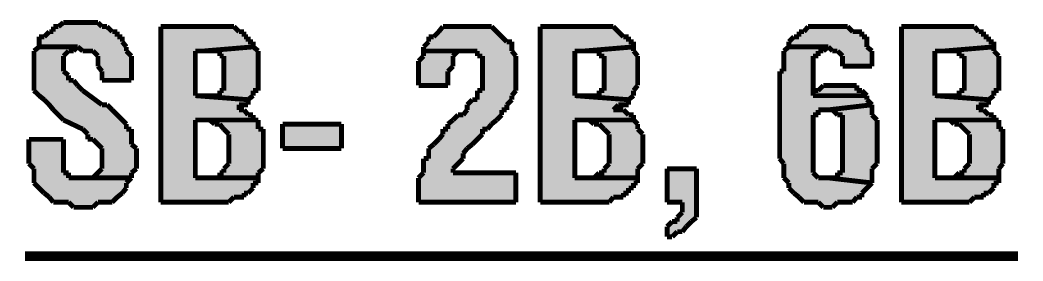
# Model space of a CAD drawing. Header units: millimetres. Extents: x 5 to 350, y 3 to 213.
# Drawn here: x 90.69 to 108.12, y 82.47 to 86.65 of the extents above; entities that cross this region are included whole.
import ezdxf

# ---------------------------------------------------------------- set-up
doc = ezdxf.new("R2010")
doc.units = ezdxf.units.MM
doc.layers.add('H', color=251, linetype='Continuous')
doc.layers.add('P', color=255, linetype='Continuous')

msp = doc.modelspace()

# ---------------------------------------------------------------- hatches: boundary and pattern name
at = {"layer": 'H', "linetype": 'Continuous'}
for points in [[(92.11, 85.602), (92.11, 85.76), (92.04, 85.848), (92.04, 86.025), (91.952, 86.113), (91.775, 86.113), (91.687, 86.184), (91.017, 86.184), (91.017, 86.36), (91.105, 86.36), (91.193, 86.448), (91.264, 86.448), (91.264, 86.536), (91.352, 86.536), (91.44, 86.607), (92.04, 86.607), (92.11, 86.536), (92.198, 86.536), (92.287, 86.448), (92.375, 86.448), (92.375, 86.36), (92.463, 86.36), (92.463, 86.272), (92.534, 86.184), (92.534, 86.113), (92.622, 86.025), (92.622, 85.602), (92.11, 85.602)], [(93.133, 83.485), (93.133, 86.536), (94.403, 86.536), (94.492, 86.448), (94.58, 86.448), (94.58, 86.36), (94.65, 86.36), (94.65, 86.272), (94.738, 86.272), (94.738, 86.184), (93.892, 86.113), (93.733, 86.113), (93.733, 85.337), (94.65, 85.266), (94.65, 85.178), (94.492, 85.178), (94.492, 85.09), (94.58, 85.09), (94.65, 85.002), (94.738, 85.002), (94.738, 84.914), (93.733, 84.914), (93.733, 83.908), (94.827, 83.908), (94.827, 83.82), (94.738, 83.82), (94.738, 83.732), (94.65, 83.644), (94.58, 83.644), (94.58, 83.573), (94.403, 83.573), (94.315, 83.485), (93.133, 83.485)], [(97.614, 83.485), (97.614, 83.908), (97.702, 83.996), (97.702, 84.243), (97.79, 84.243), (97.79, 84.42), (98.037, 84.667), (98.037, 84.755), (98.125, 84.755), (98.125, 84.843), (98.302, 85.002), (98.39, 85.002), (98.46, 85.09), (98.46, 85.178), (98.548, 85.266), (98.637, 85.266), (98.637, 85.425), (98.725, 85.425), (98.725, 86.025), (98.637, 86.025), (98.637, 86.113), (97.702, 86.113), (97.702, 86.184), (97.79, 86.272), (97.79, 86.36), (97.878, 86.36), (98.037, 86.536), (98.884, 86.536), (99.148, 86.272), (99.236, 86.272), (99.236, 86.113), (99.307, 86.025), (99.307, 85.425), (99.236, 85.337), (99.236, 85.266), (99.148, 85.178), (99.148, 85.09), (99.06, 85.09), (99.06, 85.002), (98.813, 84.755), (98.725, 84.755), (98.725, 84.667), (98.39, 84.332), (98.39, 84.243), (98.213, 84.067), (98.213, 83.996), (99.307, 83.996), (99.307, 83.485), (97.614, 83.485)], [(99.73, 83.485), (99.73, 86.536), (101, 86.536), (101.177, 86.36), (101.265, 86.36), (101.265, 86.272), (101.353, 86.272), (101.353, 86.184), (100.506, 86.113), (100.33, 86.113), (100.33, 85.337), (101.265, 85.266), (101.265, 85.178), (101.088, 85.178), (101, 85.09), (101.177, 85.09), (101.265, 85.002), (101.353, 85.002), (101.353, 84.914), (100.33, 84.914), (100.33, 83.908), (101.424, 83.908), (101.424, 83.82), (101.353, 83.82), (101.353, 83.732), (101.265, 83.732), (101.265, 83.644), (101.177, 83.644), (101.177, 83.573), (101, 83.573), (100.93, 83.485), (99.73, 83.485)], [(104.987, 85.848), (104.987, 86.025), (104.898, 86.113), (104.81, 86.113), (104.74, 86.184), (104.052, 86.184), (104.052, 86.272), (104.14, 86.36), (104.228, 86.36), (104.228, 86.448), (104.316, 86.448), (104.387, 86.536), (105.075, 86.536), (105.163, 86.448), (105.322, 86.448), (105.322, 86.36), (105.41, 86.36), (105.41, 86.184), (105.498, 86.113), (105.498, 85.848), (104.987, 85.848)], [(106.01, 83.485), (106.01, 86.536), (107.28, 86.536), (107.35, 86.448), (107.438, 86.448), (107.438, 86.36), (107.527, 86.36), (107.527, 86.272), (107.615, 86.272), (107.615, 86.184), (106.768, 86.113), (106.592, 86.113), (106.592, 85.337), (107.527, 85.266), (107.527, 85.178), (107.35, 85.178), (107.35, 85.09), (107.438, 85.09), (107.527, 85.002), (107.615, 85.002), (107.615, 84.914), (106.592, 84.914), (106.592, 83.908), (107.703, 83.908), (107.703, 83.82), (107.615, 83.82), (107.615, 83.732), (107.527, 83.644), (107.438, 83.644), (107.438, 83.573), (107.28, 83.573), (107.192, 83.485), (106.01, 83.485)], [(91.952, 83.908), (92.11, 84.067), (92.11, 84.42), (91.952, 84.578), (91.863, 84.578), (91.863, 84.667), (91.775, 84.755), (91.44, 84.914), (90.928, 85.425), (90.928, 86.113), (91.017, 86.184), (91.687, 86.184), (91.616, 86.113), (91.528, 86.113), (91.44, 86.025), (91.44, 85.76), (91.528, 85.69), (91.528, 85.602), (91.616, 85.602), (91.775, 85.425), (92.11, 85.178), (92.198, 85.178), (92.534, 84.843), (92.534, 84.755), (92.622, 84.755), (92.622, 84.49), (92.71, 84.42), (92.71, 84.067), (92.622, 83.996), (92.622, 83.908), (91.952, 83.908)], [(94.65, 85.266), (93.733, 85.337), (94.156, 85.337), (94.156, 85.425), (94.227, 85.425), (94.227, 86.025), (94.156, 86.025), (94.156, 86.113), (93.892, 86.113), (94.738, 86.184), (94.827, 86.113), (94.827, 85.425), (94.738, 85.425), (94.738, 85.337), (94.65, 85.266)], [(101.265, 85.266), (100.33, 85.337), (100.753, 85.337), (100.753, 85.425), (100.842, 85.425), (100.842, 86.025), (100.753, 86.025), (100.753, 86.113), (100.506, 86.113), (101.353, 86.184), (101.353, 86.113), (101.424, 86.025), (101.424, 85.513), (101.353, 85.425), (101.353, 85.337), (101.265, 85.266)], [(104.652, 83.397), (104.563, 83.485), (104.316, 83.485), (104.052, 83.732), (104.052, 83.82), (103.964, 83.908), (103.964, 84.155), (103.893, 84.243), (103.893, 85.76), (103.964, 85.76), (103.964, 86.113), (104.052, 86.184), (104.74, 86.184), (104.652, 86.113), (104.563, 86.113), (104.563, 86.025), (104.475, 86.025), (104.475, 85.337), (105.41, 85.337), (105.41, 85.266), (105.498, 85.178), (104.74, 85.09), (104.563, 85.09), (104.563, 85.002), (104.475, 85.002), (104.475, 83.996), (104.563, 83.908), (104.74, 83.908), (105.498, 83.82), (105.322, 83.644), (105.322, 83.573), (105.234, 83.573), (105.163, 83.485), (104.898, 83.485), (104.81, 83.397), (104.652, 83.397)], [(107.527, 85.266), (106.592, 85.337), (107.015, 85.337), (107.015, 85.425), (107.103, 85.425), (107.103, 86.025), (107.015, 86.025), (107.015, 86.113), (106.768, 86.113), (107.615, 86.184), (107.615, 86.113), (107.703, 86.025), (107.703, 85.425), (107.615, 85.425), (107.615, 85.337), (107.527, 85.266)], [(97.614, 85.513), (97.614, 85.937), (97.702, 86.025), (97.702, 86.113), (98.302, 86.113), (98.213, 86.025), (98.213, 85.848), (98.125, 85.76), (98.125, 85.513), (97.614, 85.513)], [(104.475, 85.337), (104.475, 85.425), (104.563, 85.425), (104.652, 85.513), (105.234, 85.513), (105.234, 85.425), (105.322, 85.425), (105.41, 85.337), (104.475, 85.337)], [(105.498, 83.82), (104.74, 83.908), (104.898, 83.908), (104.898, 83.996), (104.987, 83.996), (104.987, 85.002), (104.898, 85.002), (104.81, 85.09), (104.74, 85.09), (105.498, 85.178), (105.498, 85.002), (105.586, 84.914), (105.586, 84.155), (105.498, 84.067), (105.498, 83.82)], [(94.156, 83.908), (94.156, 83.996), (94.227, 83.996), (94.227, 84.067), (94.315, 84.155), (94.315, 84.667), (94.156, 84.843), (94.068, 84.843), (93.98, 84.914), (94.827, 84.914), (94.827, 84.755), (94.915, 84.755), (94.915, 84.067), (94.827, 83.996), (94.827, 83.908), (94.156, 83.908)], [(95.25, 84.42), (95.25, 84.843), (96.273, 84.843), (96.273, 84.42), (95.25, 84.42)], [(100.665, 83.908), (100.753, 83.996), (100.842, 83.996), (100.842, 84.067), (100.93, 84.155), (100.93, 84.667), (100.753, 84.843), (100.665, 84.843), (100.577, 84.914), (101.353, 84.914), (101.424, 84.843), (101.424, 84.755), (101.512, 84.667), (101.512, 84.155), (101.424, 84.067), (101.424, 83.908), (100.665, 83.908)], [(106.927, 83.908), (107.015, 83.996), (107.103, 83.996), (107.103, 84.067), (107.192, 84.155), (107.192, 84.667), (107.015, 84.843), (106.927, 84.843), (106.856, 84.914), (107.703, 84.914), (107.703, 84.755), (107.774, 84.755), (107.774, 84.155), (107.703, 84.067), (107.703, 83.908), (106.927, 83.908)], [(91.616, 83.397), (91.528, 83.485), (91.264, 83.485), (90.928, 83.82), (90.928, 84.067), (90.84, 84.155), (90.84, 84.578), (91.44, 84.578), (91.44, 83.996), (91.528, 83.996), (91.528, 83.908), (92.622, 83.908), (92.534, 83.82), (92.534, 83.732), (92.287, 83.485), (92.04, 83.485), (91.952, 83.397), (91.616, 83.397)], [(101.935, 82.885), (101.935, 83.062), (102.023, 83.15), (102.112, 83.15), (102.112, 83.22), (102.2, 83.308), (102.2, 83.485), (101.935, 83.485), (101.935, 84.067), (102.447, 84.067), (102.447, 83.22), (102.2, 82.973), (102.112, 82.973), (102.023, 82.885), (101.935, 82.885)]]:
    msp.add_hatch(color=256, dxfattribs=at).paths.add_polyline_path(points)

# ---------------------------------------------------------------- linework, layer by layer
at = {"layer": 'P'}
for points, const_width in [([(91.193, 86.448), (91.105, 86.36)], 0.085), ([(91.264, 86.448), (91.193, 86.448)], 0.085), ([(91.352, 86.536), (91.264, 86.536)], 0.085), ([(91.264, 86.536), (91.264, 86.448)], 0.085), ([(91.44, 86.607), (91.352, 86.536)], 0.085), ([(91.528, 86.607), (91.44, 86.607)], 0.085), ([(91.616, 86.607), (91.528, 86.607)], 0.085), ([(91.687, 86.607), (91.616, 86.607)], 0.085), ([(91.775, 86.607), (91.687, 86.607)], 0.085), ([(91.863, 86.607), (91.775, 86.607)], 0.085), ([(91.952, 86.607), (91.863, 86.607)], 0.085), ([(92.04, 86.607), (91.952, 86.607)], 0.085), ([(92.11, 86.536), (92.04, 86.607)], 0.085), ([(92.198, 86.536), (92.11, 86.536)], 0.085), ([(92.287, 86.448), (92.198, 86.536)], 0.085), ([(92.375, 86.448), (92.287, 86.448)], 0.085), ([(92.375, 86.36), (92.375, 86.448)], 0.085), ([(94.068, 86.536), (93.133, 86.536)], 0.085), ([(93.133, 86.536), (93.133, 83.485)], 0.085), ([(94.156, 86.536), (94.068, 86.536)], 0.085), ([(94.227, 86.536), (94.156, 86.536)], 0.085), ([(94.315, 86.536), (94.227, 86.536)], 0.085), ([(94.403, 86.536), (94.315, 86.536)], 0.085), ([(94.492, 86.448), (94.403, 86.536)], 0.085), ([(94.58, 86.448), (94.492, 86.448)], 0.085), ([(94.58, 86.36), (94.58, 86.448)], 0.085), ([(97.966, 86.448), (97.878, 86.36)], 0.085), ([(98.037, 86.536), (97.966, 86.448)], 0.085), ([(98.125, 86.536), (98.037, 86.536)], 0.085), ([(98.213, 86.536), (98.125, 86.536)], 0.085), ([(98.302, 86.536), (98.213, 86.536)], 0.085), ([(98.39, 86.536), (98.302, 86.536)], 0.085), ([(98.46, 86.536), (98.39, 86.536)], 0.085), ([(98.548, 86.536), (98.46, 86.536)], 0.085), ([(98.637, 86.536), (98.548, 86.536)], 0.085), ([(98.725, 86.536), (98.637, 86.536)], 0.085), ([(98.813, 86.536), (98.725, 86.536)], 0.085), ([(98.884, 86.536), (98.813, 86.536)], 0.085), ([(98.972, 86.448), (98.884, 86.536)], 0.085), ([(99.06, 86.36), (98.972, 86.448)], 0.085), ([(100.665, 86.536), (99.73, 86.536)], 0.085), ([(99.73, 86.536), (99.73, 83.485)], 0.085), ([(100.753, 86.536), (100.665, 86.536)], 0.085), ([(100.842, 86.536), (100.753, 86.536)], 0.085), ([(100.93, 86.536), (100.842, 86.536)], 0.085), ([(101, 86.536), (100.93, 86.536)], 0.085), ([(101.088, 86.448), (101, 86.536)], 0.085), ([(101.177, 86.36), (101.088, 86.448)], 0.085), ([(104.316, 86.448), (104.228, 86.448)], 0.085), ([(104.228, 86.448), (104.228, 86.36)], 0.085), ([(104.387, 86.536), (104.316, 86.448)], 0.085), ([(104.475, 86.536), (104.387, 86.536)], 0.085), ([(104.563, 86.536), (104.475, 86.536)], 0.085), ([(104.652, 86.536), (104.563, 86.536)], 0.085), ([(104.74, 86.536), (104.652, 86.536)], 0.085), ([(104.898, 86.536), (104.74, 86.536)], 0.085), ([(104.987, 86.536), (104.898, 86.536)], 0.085), ([(105.075, 86.536), (104.987, 86.536)], 0.085), ([(105.163, 86.448), (105.075, 86.536)], 0.085), ([(105.234, 86.448), (105.163, 86.448)], 0.085), ([(105.322, 86.448), (105.234, 86.448)], 0.085), ([(105.322, 86.36), (105.322, 86.448)], 0.085), ([(106.927, 86.536), (106.01, 86.536)], 0.085), ([(106.01, 86.536), (106.01, 83.485)], 0.085), ([(107.015, 86.536), (106.927, 86.536)], 0.085), ([(107.103, 86.536), (107.015, 86.536)], 0.085), ([(107.192, 86.536), (107.103, 86.536)], 0.085), ([(107.28, 86.536), (107.192, 86.536)], 0.085), ([(107.35, 86.448), (107.28, 86.536)], 0.085), ([(107.438, 86.448), (107.35, 86.448)], 0.085), ([(107.438, 86.36), (107.438, 86.448)], 0.085), ([(91.105, 86.36), (91.017, 86.36)], 0.085), ([(91.017, 86.36), (91.017, 86.272)], 0.085), ([(91.017, 86.272), (91.017, 86.184)], 0.085), ([(92.463, 86.36), (92.375, 86.36)], 0.085), ([(92.463, 86.272), (92.463, 86.36)], 0.085), ([(92.534, 86.184), (92.463, 86.272)], 0.085), ([(94.65, 86.36), (94.58, 86.36)], 0.085), ([(94.65, 86.272), (94.65, 86.36)], 0.085), ([(94.738, 86.272), (94.65, 86.272)], 0.085), ([(94.738, 86.184), (94.738, 86.272)], 0.085), ([(97.79, 86.272), (97.702, 86.184)], 0.085), ([(97.878, 86.36), (97.79, 86.36)], 0.085), ([(97.79, 86.36), (97.79, 86.272)], 0.085), ([(99.148, 86.272), (99.06, 86.36)], 0.085), ([(99.236, 86.272), (99.148, 86.272)], 0.085), ([(99.236, 86.184), (99.236, 86.272)], 0.085), ([(101.265, 86.36), (101.177, 86.36)], 0.085), ([(101.265, 86.272), (101.265, 86.36)], 0.085), ([(101.353, 86.272), (101.265, 86.272)], 0.085), ([(101.353, 86.184), (101.353, 86.272)], 0.085), ([(104.14, 86.36), (104.052, 86.272)], 0.085), ([(104.052, 86.272), (104.052, 86.184)], 0.085), ([(104.228, 86.36), (104.14, 86.36)], 0.085), ([(105.41, 86.36), (105.322, 86.36)], 0.085), ([(105.41, 86.272), (105.41, 86.36)], 0.085), ([(105.41, 86.184), (105.41, 86.272)], 0.085), ([(107.527, 86.36), (107.438, 86.36)], 0.085), ([(107.527, 86.272), (107.527, 86.36)], 0.085), ([(107.615, 86.272), (107.527, 86.272)], 0.085), ([(107.615, 86.184), (107.615, 86.272)], 0.085), ([(91.017, 86.184), (90.928, 86.113)], 0.085), ([(90.928, 86.113), (90.928, 86.025)], 0.085), ([(91.687, 86.184), (91.017, 86.184)], 0.085), ([(91.017, 86.184), (91.687, 86.184)], 0.085), ([(91.44, 86.025), (91.528, 86.113)], 0.085), ([(91.528, 86.113), (91.616, 86.113)], 0.085), ([(91.616, 86.113), (91.687, 86.184)], 0.085), ([(91.687, 86.184), (91.775, 86.113)], 0.085), ([(91.775, 86.113), (91.863, 86.113)], 0.085), ([(91.863, 86.113), (91.952, 86.113)], 0.085), ([(91.952, 86.113), (92.04, 86.025)], 0.085), ([(92.534, 86.113), (92.534, 86.184)], 0.085), ([(92.622, 86.025), (92.534, 86.113)], 0.085), ([(93.733, 85.337), (93.733, 86.113)], 0.085), ([(93.733, 86.113), (93.892, 86.113)], 0.085), ([(94.738, 86.184), (93.892, 86.113)], 0.085), ([(93.892, 86.113), (94.738, 86.184)], 0.085), ([(93.892, 86.113), (93.98, 86.113)], 0.085), ([(93.98, 86.113), (94.068, 86.113)], 0.085), ([(94.068, 86.113), (94.156, 86.113)], 0.085), ([(94.156, 86.113), (94.156, 86.025)], 0.085), ([(94.827, 86.113), (94.738, 86.184)], 0.085), ([(94.827, 86.025), (94.827, 86.113)], 0.085), ([(97.702, 86.184), (97.702, 86.113)], 0.085), ([(97.702, 86.113), (97.702, 86.025)], 0.085), ([(98.46, 86.113), (97.702, 86.113)], 0.085), ([(97.702, 86.113), (98.46, 86.113)], 0.085), ([(98.213, 86.025), (98.302, 86.113)], 0.085), ([(98.302, 86.113), (98.39, 86.113)], 0.085), ([(98.39, 86.113), (98.46, 86.113)], 0.085), ([(98.46, 86.113), (98.548, 86.113)], 0.085), ([(98.548, 86.113), (98.637, 86.113)], 0.085), ([(98.637, 86.113), (98.637, 86.025)], 0.085), ([(99.236, 86.113), (99.236, 86.184)], 0.085), ([(99.307, 86.025), (99.236, 86.113)], 0.085), ([(100.33, 85.337), (100.33, 86.113)], 0.085), ([(100.33, 86.113), (100.506, 86.113)], 0.085), ([(101.353, 86.184), (100.506, 86.113)], 0.085), ([(100.506, 86.113), (101.353, 86.184)], 0.085), ([(100.506, 86.113), (100.577, 86.113)], 0.085), ([(100.577, 86.113), (100.665, 86.113)], 0.085), ([(100.665, 86.113), (100.753, 86.113)], 0.085), ([(100.753, 86.113), (100.753, 86.025)], 0.085), ([(101.353, 86.113), (101.353, 86.184)], 0.085), ([(101.424, 86.025), (101.353, 86.113)], 0.085), ([(104.052, 86.184), (103.964, 86.113)], 0.085), ([(103.964, 86.113), (103.964, 86.025)], 0.085), ([(104.74, 86.184), (104.052, 86.184)], 0.085), ([(104.052, 86.184), (104.74, 86.184)], 0.085), ([(104.563, 86.025), (104.563, 86.113)], 0.085), ([(104.563, 86.113), (104.652, 86.113)], 0.085), ([(104.652, 86.113), (104.74, 86.184)], 0.085), ([(104.74, 86.184), (104.81, 86.113)], 0.085), ([(104.81, 86.113), (104.898, 86.113)], 0.085), ([(104.898, 86.113), (104.987, 86.025)], 0.085), ([(105.498, 86.113), (105.41, 86.184)], 0.085), ([(105.498, 86.025), (105.498, 86.113)], 0.085), ([(106.592, 85.337), (106.592, 86.113)], 0.085), ([(106.592, 86.113), (106.768, 86.113)], 0.085), ([(107.615, 86.184), (106.768, 86.113)], 0.085), ([(106.768, 86.113), (107.615, 86.184)], 0.085), ([(106.768, 86.113), (106.856, 86.113)], 0.085), ([(106.856, 86.113), (106.927, 86.113)], 0.085), ([(106.927, 86.113), (107.015, 86.113)], 0.085), ([(107.015, 86.113), (107.015, 86.025)], 0.085), ([(107.615, 86.113), (107.615, 86.184)], 0.085), ([(107.703, 86.025), (107.615, 86.113)], 0.085), ([(90.928, 86.025), (90.928, 85.937)], 0.085), ([(90.928, 85.937), (90.928, 85.848)], 0.085), ([(91.44, 85.937), (91.44, 86.025)], 0.085), ([(91.44, 85.848), (91.44, 85.937)], 0.085), ([(92.04, 86.025), (92.04, 85.937)], 0.085), ([(92.04, 85.937), (92.04, 85.848)], 0.085), ([(92.622, 85.937), (92.622, 86.025)], 0.085), ([(92.622, 85.848), (92.622, 85.937)], 0.085), ([(94.156, 86.025), (94.227, 86.025)], 0.085), ([(94.227, 86.025), (94.227, 85.937)], 0.085), ([(94.227, 85.937), (94.227, 85.848)], 0.085), ([(94.827, 85.937), (94.827, 86.025)], 0.085), ([(94.827, 85.848), (94.827, 85.937)], 0.085), ([(97.702, 86.025), (97.614, 85.937)], 0.085), ([(97.614, 85.937), (97.614, 85.848)], 0.085), ([(98.213, 85.937), (98.213, 86.025)], 0.085), ([(98.213, 85.848), (98.213, 85.937)], 0.085), ([(98.637, 86.025), (98.725, 86.025)], 0.085), ([(98.725, 86.025), (98.725, 85.937)], 0.085), ([(98.725, 85.937), (98.725, 85.848)], 0.085), ([(99.307, 85.937), (99.307, 86.025)], 0.085), ([(99.307, 85.848), (99.307, 85.937)], 0.085), ([(100.753, 86.025), (100.842, 86.025)], 0.085), ([(100.842, 86.025), (100.842, 85.937)], 0.085), ([(100.842, 85.937), (100.842, 85.848)], 0.085), ([(101.424, 85.937), (101.424, 86.025)], 0.085), ([(101.424, 85.848), (101.424, 85.937)], 0.085), ([(103.964, 86.025), (103.964, 85.937)], 0.085), ([(103.964, 85.937), (103.964, 85.848)], 0.085), ([(104.475, 85.937), (104.475, 86.025)], 0.085), ([(104.475, 86.025), (104.563, 86.025)], 0.085), ([(104.475, 85.848), (104.475, 85.937)], 0.085), ([(104.987, 86.025), (104.987, 85.937)], 0.085), ([(104.987, 85.937), (104.987, 85.848)], 0.085), ([(105.498, 85.937), (105.498, 86.025)], 0.085), ([(105.498, 85.848), (105.498, 85.937)], 0.085), ([(107.015, 86.025), (107.103, 86.025)], 0.085), ([(107.103, 86.025), (107.103, 85.937)], 0.085), ([(107.103, 85.937), (107.103, 85.848)], 0.085), ([(107.703, 85.937), (107.703, 86.025)], 0.085), ([(107.703, 85.848), (107.703, 85.937)], 0.085), ([(90.928, 85.848), (90.928, 85.76)], 0.085), ([(90.928, 85.76), (90.928, 85.69)], 0.085), ([(91.44, 85.76), (91.44, 85.848)], 0.085), ([(91.528, 85.69), (91.44, 85.76)], 0.085), ([(92.04, 85.848), (92.11, 85.76)], 0.085), ([(92.11, 85.76), (92.11, 85.69)], 0.085), ([(92.622, 85.76), (92.622, 85.848)], 0.085), ([(92.622, 85.69), (92.622, 85.76)], 0.085), ([(94.227, 85.848), (94.227, 85.76)], 0.085), ([(94.227, 85.76), (94.227, 85.69)], 0.085), ([(94.827, 85.76), (94.827, 85.848)], 0.085), ([(94.827, 85.69), (94.827, 85.76)], 0.085), ([(97.614, 85.848), (97.614, 85.76)], 0.085), ([(97.614, 85.76), (97.614, 85.602)], 0.085), ([(98.125, 85.76), (98.213, 85.848)], 0.085), ([(98.125, 85.69), (98.125, 85.76)], 0.085), ([(98.725, 85.848), (98.725, 85.76)], 0.085), ([(98.725, 85.76), (98.725, 85.69)], 0.085), ([(99.307, 85.76), (99.307, 85.848)], 0.085), ([(99.307, 85.69), (99.307, 85.76)], 0.085), ([(100.842, 85.848), (100.842, 85.76)], 0.085), ([(100.842, 85.76), (100.842, 85.69)], 0.085), ([(101.424, 85.76), (101.424, 85.848)], 0.085), ([(101.424, 85.69), (101.424, 85.76)], 0.085), ([(103.964, 85.76), (103.893, 85.76)], 0.085), ([(103.893, 85.76), (103.893, 85.69)], 0.085), ([(103.964, 85.848), (103.964, 85.76)], 0.085), ([(104.475, 85.76), (104.475, 85.848)], 0.085), ([(104.475, 85.69), (104.475, 85.76)], 0.085), ([(104.987, 85.848), (105.498, 85.848)], 0.085), ([(107.103, 85.848), (107.103, 85.76)], 0.085), ([(107.103, 85.76), (107.103, 85.69)], 0.085), ([(107.703, 85.76), (107.703, 85.848)], 0.085), ([(107.703, 85.69), (107.703, 85.76)], 0.085), ([(90.928, 85.69), (90.928, 85.602)], 0.085), ([(90.928, 85.602), (90.928, 85.513)], 0.085), ([(91.528, 85.602), (91.528, 85.69)], 0.085), ([(91.616, 85.602), (91.528, 85.602)], 0.085), ([(91.687, 85.513), (91.616, 85.602)], 0.085), ([(92.11, 85.69), (92.11, 85.602)], 0.085), ([(92.11, 85.602), (92.622, 85.602)], 0.085), ([(92.622, 85.602), (92.622, 85.69)], 0.085), ([(94.227, 85.69), (94.227, 85.602)], 0.085), ([(94.227, 85.602), (94.227, 85.513)], 0.085), ([(94.827, 85.602), (94.827, 85.69)], 0.085), ([(94.827, 85.513), (94.827, 85.602)], 0.085), ([(97.614, 85.602), (97.614, 85.513)], 0.085), ([(98.125, 85.602), (98.125, 85.69)], 0.085), ([(98.125, 85.513), (98.125, 85.602)], 0.085), ([(98.725, 85.69), (98.725, 85.602)], 0.085), ([(98.725, 85.602), (98.725, 85.513)], 0.085), ([(99.307, 85.602), (99.307, 85.69)], 0.085), ([(99.307, 85.513), (99.307, 85.602)], 0.085), ([(100.842, 85.69), (100.842, 85.602)], 0.085), ([(100.842, 85.602), (100.842, 85.513)], 0.085), ([(101.424, 85.602), (101.424, 85.69)], 0.085), ([(101.424, 85.513), (101.424, 85.602)], 0.085), ([(103.893, 85.69), (103.893, 85.602)], 0.085), ([(103.893, 85.602), (103.893, 85.513)], 0.085), ([(104.475, 85.513), (104.475, 85.69)], 0.085), ([(107.103, 85.69), (107.103, 85.602)], 0.085), ([(107.103, 85.602), (107.103, 85.513)], 0.085), ([(107.703, 85.602), (107.703, 85.69)], 0.085), ([(107.703, 85.513), (107.703, 85.602)], 0.085), ([(90.928, 85.513), (90.928, 85.425)], 0.085), ([(90.928, 85.425), (91.017, 85.337)], 0.085), ([(91.775, 85.425), (91.687, 85.513)], 0.085), ([(92.11, 85.178), (91.775, 85.425)], 0.085), ([(94.227, 85.425), (94.156, 85.425)], 0.085), ([(94.156, 85.425), (94.156, 85.337)], 0.085), ([(94.227, 85.513), (94.227, 85.425)], 0.085), ([(94.738, 85.337), (94.738, 85.425)], 0.085), ([(94.738, 85.425), (94.827, 85.425)], 0.085), ([(94.827, 85.425), (94.827, 85.513)], 0.085), ([(97.614, 85.513), (98.125, 85.513)], 0.085), ([(98.725, 85.425), (98.637, 85.425)], 0.085), ([(98.637, 85.425), (98.637, 85.337)], 0.085), ([(98.725, 85.513), (98.725, 85.425)], 0.085), ([(99.236, 85.337), (99.307, 85.425)], 0.085), ([(99.307, 85.425), (99.307, 85.513)], 0.085), ([(100.842, 85.425), (100.753, 85.425)], 0.085), ([(100.753, 85.425), (100.753, 85.337)], 0.085), ([(100.842, 85.513), (100.842, 85.425)], 0.085), ([(101.353, 85.425), (101.424, 85.513)], 0.085), ([(101.353, 85.337), (101.353, 85.425)], 0.085), ([(103.893, 85.513), (103.893, 85.425)], 0.085), ([(103.893, 85.425), (103.893, 85.337)], 0.085), ([(104.475, 85.425), (104.475, 85.513)], 0.085), ([(104.563, 85.425), (104.475, 85.425)], 0.085), ([(104.475, 85.425), (104.475, 85.337)], 0.085), ([(104.475, 85.337), (104.475, 85.425)], 0.085), ([(104.652, 85.513), (104.563, 85.425)], 0.085), ([(104.74, 85.513), (104.652, 85.513)], 0.085), ([(104.81, 85.513), (104.74, 85.513)], 0.085), ([(104.898, 85.513), (104.81, 85.513)], 0.085), ([(104.987, 85.513), (104.898, 85.513)], 0.085), ([(105.075, 85.513), (104.987, 85.513)], 0.085), ([(105.163, 85.513), (105.075, 85.513)], 0.085), ([(105.234, 85.513), (105.163, 85.513)], 0.085), ([(105.234, 85.425), (105.234, 85.513)], 0.085), ([(105.322, 85.425), (105.234, 85.425)], 0.085), ([(105.41, 85.337), (105.322, 85.425)], 0.085), ([(107.103, 85.425), (107.015, 85.425)], 0.085), ([(107.015, 85.425), (107.015, 85.337)], 0.085), ([(107.103, 85.513), (107.103, 85.425)], 0.085), ([(107.615, 85.337), (107.615, 85.425)], 0.085), ([(107.615, 85.425), (107.703, 85.425)], 0.085), ([(107.703, 85.425), (107.703, 85.513)], 0.085), ([(91.017, 85.337), (91.105, 85.266)], 0.085), ([(91.105, 85.266), (91.193, 85.178)], 0.085), ([(93.892, 85.337), (93.733, 85.337)], 0.085), ([(93.733, 85.337), (94.65, 85.266)], 0.085), ([(94.65, 85.266), (93.733, 85.337)], 0.085), ([(93.98, 85.337), (93.892, 85.337)], 0.085), ([(94.068, 85.337), (93.98, 85.337)], 0.085), ([(94.156, 85.337), (94.068, 85.337)], 0.085), ([(94.65, 85.266), (94.738, 85.337)], 0.085), ([(94.65, 85.178), (94.65, 85.266)], 0.085), ([(98.548, 85.266), (98.46, 85.178)], 0.085), ([(98.637, 85.266), (98.548, 85.266)], 0.085), ([(98.637, 85.337), (98.637, 85.266)], 0.085), ([(99.148, 85.178), (99.236, 85.266)], 0.085), ([(99.236, 85.266), (99.236, 85.337)], 0.085), ([(100.506, 85.337), (100.33, 85.337)], 0.085), ([(100.33, 85.337), (101.265, 85.266)], 0.085), ([(101.265, 85.266), (100.33, 85.337)], 0.085), ([(100.577, 85.337), (100.506, 85.337)], 0.085), ([(100.665, 85.337), (100.577, 85.337)], 0.085), ([(100.753, 85.337), (100.665, 85.337)], 0.085), ([(101.265, 85.266), (101.353, 85.337)], 0.085), ([(101.265, 85.178), (101.265, 85.266)], 0.085), ([(103.893, 85.337), (103.893, 85.266)], 0.085), ([(103.893, 85.266), (103.893, 85.178)], 0.085), ([(104.475, 85.337), (105.41, 85.337)], 0.085), ([(105.41, 85.337), (104.475, 85.337)], 0.085), ([(105.41, 85.266), (105.41, 85.337)], 0.085), ([(105.498, 85.178), (105.41, 85.266)], 0.085), ([(106.768, 85.337), (106.592, 85.337)], 0.085), ([(106.592, 85.337), (107.527, 85.266)], 0.085), ([(107.527, 85.266), (106.592, 85.337)], 0.085), ([(106.856, 85.337), (106.768, 85.337)], 0.085), ([(106.927, 85.337), (106.856, 85.337)], 0.085), ([(107.015, 85.337), (106.927, 85.337)], 0.085), ([(107.527, 85.266), (107.615, 85.337)], 0.085), ([(107.527, 85.178), (107.527, 85.266)], 0.085), ([(91.193, 85.178), (91.264, 85.09)], 0.085), ([(91.264, 85.09), (91.352, 85.002)], 0.085), ([(92.198, 85.178), (92.11, 85.178)], 0.085), ([(92.287, 85.09), (92.198, 85.178)], 0.085), ([(92.375, 85.002), (92.287, 85.09)], 0.085), ([(94.492, 85.09), (94.492, 85.178)], 0.085), ([(94.492, 85.178), (94.58, 85.178)], 0.085), ([(94.58, 85.09), (94.492, 85.09)], 0.085), ([(94.58, 85.178), (94.65, 85.178)], 0.085), ([(94.65, 85.002), (94.58, 85.09)], 0.085), ([(98.46, 85.09), (98.39, 85.002)], 0.085), ([(98.46, 85.178), (98.46, 85.09)], 0.085), ([(99.06, 85.002), (99.06, 85.09)], 0.085), ([(99.06, 85.09), (99.148, 85.09)], 0.085), ([(99.148, 85.09), (99.148, 85.178)], 0.085), ([(101, 85.09), (101.088, 85.178)], 0.085), ([(101.088, 85.09), (101, 85.09)], 0.085), ([(101.088, 85.178), (101.177, 85.178)], 0.085), ([(101.177, 85.09), (101.088, 85.09)], 0.085), ([(101.177, 85.178), (101.265, 85.178)], 0.085), ([(101.265, 85.002), (101.177, 85.09)], 0.085), ([(103.893, 85.178), (103.893, 85.09)], 0.085), ([(103.893, 85.09), (103.893, 85.002)], 0.085), ([(104.563, 85.002), (104.563, 85.09)], 0.085), ([(104.563, 85.09), (104.652, 85.09)], 0.085), ([(104.652, 85.09), (104.74, 85.09)], 0.085), ([(105.498, 85.178), (104.74, 85.09)], 0.085), ([(104.74, 85.09), (105.498, 85.178)], 0.085), ([(104.74, 85.09), (104.81, 85.09)], 0.085), ([(104.81, 85.09), (104.898, 85.002)], 0.085), ([(105.498, 85.09), (105.498, 85.178)], 0.085), ([(105.498, 85.002), (105.498, 85.09)], 0.085), ([(107.35, 85.09), (107.35, 85.178)], 0.085), ([(107.35, 85.178), (107.438, 85.178)], 0.085), ([(107.438, 85.09), (107.35, 85.09)], 0.085), ([(107.438, 85.178), (107.527, 85.178)], 0.085), ([(107.527, 85.002), (107.438, 85.09)], 0.085), ([(91.352, 85.002), (91.44, 84.914)], 0.085), ([(91.44, 84.914), (91.775, 84.755)], 0.085), ([(92.463, 84.914), (92.375, 85.002)], 0.085), ([(92.534, 84.843), (92.463, 84.914)], 0.085), ([(93.733, 83.908), (93.733, 84.914)], 0.085), ([(93.733, 84.914), (93.892, 84.914)], 0.085), ([(94.827, 84.914), (93.892, 84.914)], 0.085), ([(93.892, 84.914), (93.98, 84.914)], 0.085), ([(93.892, 84.914), (94.827, 84.914)], 0.085), ([(93.98, 84.914), (94.068, 84.843)], 0.085), ([(94.738, 85.002), (94.65, 85.002)], 0.085), ([(94.738, 84.914), (94.738, 85.002)], 0.085), ([(94.827, 84.914), (94.738, 84.914)], 0.085), ([(94.827, 84.843), (94.827, 84.914)], 0.085), ([(98.213, 84.914), (98.125, 84.843)], 0.085), ([(98.302, 85.002), (98.213, 84.914)], 0.085), ([(98.39, 85.002), (98.302, 85.002)], 0.085), ([(98.884, 84.843), (98.972, 84.914)], 0.085), ([(98.972, 84.914), (99.06, 85.002)], 0.085), ([(100.33, 83.908), (100.33, 84.914)], 0.085), ([(100.33, 84.914), (100.506, 84.914)], 0.085), ([(101.353, 84.914), (100.506, 84.914)], 0.085), ([(100.506, 84.914), (100.577, 84.914)], 0.085), ([(100.506, 84.914), (101.353, 84.914)], 0.085), ([(100.577, 84.914), (100.665, 84.843)], 0.085), ([(101.353, 85.002), (101.265, 85.002)], 0.085), ([(101.353, 84.914), (101.353, 85.002)], 0.085), ([(101.424, 84.843), (101.353, 84.914)], 0.085), ([(103.893, 85.002), (103.893, 84.914)], 0.085), ([(103.893, 84.914), (103.893, 84.755)], 0.085), ([(104.475, 84.914), (104.475, 85.002)], 0.085), ([(104.475, 85.002), (104.563, 85.002)], 0.085), ([(104.475, 84.843), (104.475, 84.914)], 0.085), ([(104.898, 85.002), (104.987, 85.002)], 0.085), ([(104.987, 85.002), (104.987, 84.914)], 0.085), ([(104.987, 84.914), (104.987, 84.843)], 0.085), ([(105.586, 84.914), (105.498, 85.002)], 0.085), ([(105.586, 84.843), (105.586, 84.914)], 0.085), ([(106.592, 83.908), (106.592, 84.914)], 0.085), ([(106.592, 84.914), (106.768, 84.914)], 0.085), ([(107.703, 84.914), (106.768, 84.914)], 0.085), ([(106.768, 84.914), (106.856, 84.914)], 0.085), ([(106.768, 84.914), (107.703, 84.914)], 0.085), ([(106.856, 84.914), (106.927, 84.843)], 0.085), ([(107.615, 85.002), (107.527, 85.002)], 0.085), ([(107.615, 84.914), (107.615, 85.002)], 0.085), ([(107.703, 84.914), (107.615, 84.914)], 0.085), ([(107.703, 84.843), (107.703, 84.914)], 0.085), ([(91.775, 84.755), (91.863, 84.667)], 0.085), ([(92.534, 84.755), (92.534, 84.843)], 0.085), ([(92.622, 84.755), (92.534, 84.755)], 0.085), ([(92.622, 84.667), (92.622, 84.755)], 0.085), ([(94.068, 84.843), (94.156, 84.843)], 0.085), ([(94.156, 84.843), (94.227, 84.755)], 0.085), ([(94.227, 84.755), (94.315, 84.667)], 0.085), ([(94.827, 84.755), (94.827, 84.843)], 0.085), ([(94.915, 84.755), (94.827, 84.755)], 0.085), ([(94.915, 84.667), (94.915, 84.755)], 0.085), ([(95.25, 84.42), (95.25, 84.843)], 0.085), ([(95.25, 84.843), (96.273, 84.843)], 0.085), ([(96.273, 84.843), (96.273, 84.42)], 0.085), ([(98.125, 84.755), (98.037, 84.755)], 0.085), ([(98.037, 84.755), (98.037, 84.667)], 0.085), ([(98.125, 84.843), (98.125, 84.755)], 0.085), ([(98.725, 84.667), (98.725, 84.755)], 0.085), ([(98.725, 84.755), (98.813, 84.755)], 0.085), ([(98.813, 84.755), (98.884, 84.843)], 0.085), ([(100.665, 84.843), (100.753, 84.843)], 0.085), ([(100.753, 84.843), (100.842, 84.755)], 0.085), ([(100.842, 84.755), (100.93, 84.667)], 0.085), ([(101.424, 84.755), (101.424, 84.843)], 0.085), ([(101.512, 84.667), (101.424, 84.755)], 0.085), ([(103.893, 84.755), (103.893, 84.667)], 0.085), ([(104.475, 84.755), (104.475, 84.843)], 0.085), ([(104.475, 84.667), (104.475, 84.755)], 0.085), ([(104.987, 84.843), (104.987, 84.755)], 0.085), ([(104.987, 84.755), (104.987, 84.667)], 0.085), ([(105.586, 84.755), (105.586, 84.843)], 0.085), ([(105.586, 84.667), (105.586, 84.755)], 0.085), ([(106.927, 84.843), (107.015, 84.843)], 0.085), ([(107.015, 84.843), (107.103, 84.755)], 0.085), ([(107.103, 84.755), (107.192, 84.667)], 0.085), ([(107.703, 84.755), (107.703, 84.843)], 0.085), ([(107.774, 84.755), (107.703, 84.755)], 0.085), ([(107.774, 84.667), (107.774, 84.755)], 0.085), ([(91.44, 84.578), (90.84, 84.578)], 0.085), ([(90.84, 84.578), (90.84, 84.49)], 0.085), ([(91.44, 84.332), (91.44, 84.578)], 0.085), ([(91.863, 84.667), (91.863, 84.578)], 0.085), ([(91.863, 84.578), (91.952, 84.578)], 0.085), ([(91.952, 84.578), (92.04, 84.49)], 0.085), ([(92.622, 84.578), (92.622, 84.667)], 0.085), ([(92.622, 84.49), (92.622, 84.578)], 0.085), ([(94.315, 84.667), (94.315, 84.578)], 0.085), ([(94.315, 84.578), (94.315, 84.49)], 0.085), ([(94.915, 84.578), (94.915, 84.667)], 0.085), ([(94.915, 84.49), (94.915, 84.578)], 0.085), ([(97.966, 84.578), (97.878, 84.49)], 0.085), ([(98.037, 84.667), (97.966, 84.578)], 0.085), ([(98.548, 84.49), (98.637, 84.578)], 0.085), ([(98.637, 84.578), (98.725, 84.667)], 0.085), ([(100.93, 84.667), (100.93, 84.578)], 0.085), ([(100.93, 84.578), (100.93, 84.49)], 0.085), ([(101.512, 84.578), (101.512, 84.667)], 0.085), ([(101.512, 84.49), (101.512, 84.578)], 0.085), ([(103.893, 84.667), (103.893, 84.578)], 0.085), ([(103.893, 84.578), (103.893, 84.49)], 0.085), ([(104.475, 84.578), (104.475, 84.667)], 0.085), ([(104.475, 84.49), (104.475, 84.578)], 0.085), ([(104.987, 84.667), (104.987, 84.578)], 0.085), ([(104.987, 84.578), (104.987, 84.49)], 0.085), ([(105.586, 84.578), (105.586, 84.667)], 0.085), ([(105.586, 84.49), (105.586, 84.578)], 0.085), ([(107.192, 84.667), (107.192, 84.578)], 0.085), ([(107.192, 84.578), (107.192, 84.49)], 0.085), ([(107.774, 84.578), (107.774, 84.667)], 0.085), ([(107.774, 84.49), (107.774, 84.578)], 0.085), ([(90.84, 84.49), (90.84, 84.42)], 0.085), ([(90.84, 84.42), (90.84, 84.332)], 0.085), ([(92.04, 84.49), (92.11, 84.42)], 0.085), ([(92.11, 84.42), (92.11, 84.332)], 0.085), ([(92.71, 84.42), (92.622, 84.49)], 0.085), ([(92.71, 84.332), (92.71, 84.42)], 0.085), ([(94.315, 84.49), (94.315, 84.42)], 0.085), ([(94.315, 84.42), (94.315, 84.332)], 0.085), ([(94.915, 84.42), (94.915, 84.49)], 0.085), ([(94.915, 84.332), (94.915, 84.42)], 0.085), ([(96.273, 84.42), (95.25, 84.42)], 0.085), ([(95.25, 84.42), (95.25, 84.42)], 0.085), ([(97.878, 84.49), (97.79, 84.42)], 0.085), ([(97.79, 84.42), (97.79, 84.332)], 0.085), ([(98.39, 84.332), (98.46, 84.42)], 0.085), ([(98.46, 84.42), (98.548, 84.49)], 0.085), ([(100.93, 84.49), (100.93, 84.42)], 0.085), ([(100.93, 84.42), (100.93, 84.332)], 0.085), ([(101.512, 84.42), (101.512, 84.49)], 0.085), ([(101.512, 84.332), (101.512, 84.42)], 0.085), ([(103.893, 84.49), (103.893, 84.42)], 0.085), ([(103.893, 84.42), (103.893, 84.332)], 0.085), ([(104.475, 84.42), (104.475, 84.49)], 0.085), ([(104.475, 84.243), (104.475, 84.42)], 0.085), ([(104.987, 84.49), (104.987, 84.42)], 0.085), ([(104.987, 84.42), (104.987, 84.332)], 0.085), ([(105.586, 84.42), (105.586, 84.49)], 0.085), ([(105.586, 84.243), (105.586, 84.42)], 0.085), ([(107.192, 84.49), (107.192, 84.42)], 0.085), ([(107.192, 84.42), (107.192, 84.332)], 0.085), ([(107.774, 84.42), (107.774, 84.49)], 0.085), ([(107.774, 84.332), (107.774, 84.42)], 0.085), ([(90.84, 84.332), (90.84, 84.243)], 0.085), ([(90.84, 84.243), (90.84, 84.155)], 0.085), ([(91.44, 84.243), (91.44, 84.332)], 0.085), ([(91.44, 84.155), (91.44, 84.243)], 0.085), ([(92.11, 84.332), (92.11, 84.243)], 0.085), ([(92.11, 84.243), (92.11, 84.155)], 0.085), ([(92.71, 84.243), (92.71, 84.332)], 0.085), ([(92.71, 84.155), (92.71, 84.243)], 0.085), ([(94.315, 84.332), (94.315, 84.243)], 0.085), ([(94.315, 84.243), (94.315, 84.155)], 0.085), ([(94.915, 84.243), (94.915, 84.332)], 0.085), ([(94.915, 84.155), (94.915, 84.243)], 0.085), ([(97.79, 84.243), (97.702, 84.243)], 0.085), ([(97.702, 84.243), (97.702, 84.155)], 0.085), ([(97.79, 84.332), (97.79, 84.243)], 0.085), ([(98.302, 84.155), (98.39, 84.243)], 0.085), ([(98.39, 84.243), (98.39, 84.332)], 0.085), ([(100.93, 84.332), (100.93, 84.243)], 0.085), ([(100.93, 84.243), (100.93, 84.155)], 0.085), ([(101.512, 84.243), (101.512, 84.332)], 0.085), ([(101.512, 84.155), (101.512, 84.243)], 0.085), ([(103.893, 84.332), (103.893, 84.243)], 0.085), ([(103.893, 84.243), (103.964, 84.155)], 0.085), ([(104.475, 84.155), (104.475, 84.243)], 0.085), ([(104.987, 84.332), (104.987, 84.243)], 0.085), ([(104.987, 84.243), (104.987, 84.155)], 0.085), ([(105.586, 84.155), (105.586, 84.243)], 0.085), ([(107.192, 84.332), (107.192, 84.243)], 0.085), ([(107.192, 84.243), (107.192, 84.155)], 0.085), ([(107.774, 84.243), (107.774, 84.332)], 0.085), ([(107.774, 84.155), (107.774, 84.243)], 0.085), ([(90.84, 84.155), (90.928, 84.067)], 0.085), ([(90.928, 84.067), (90.928, 83.996)], 0.085), ([(91.44, 84.067), (91.44, 84.155)], 0.085), ([(91.44, 83.996), (91.44, 84.067)], 0.085), ([(92.11, 84.067), (92.04, 83.996)], 0.085), ([(92.11, 84.155), (92.11, 84.067)], 0.085), ([(92.622, 83.996), (92.71, 84.067)], 0.085), ([(92.71, 84.067), (92.71, 84.155)], 0.085), ([(94.315, 84.155), (94.227, 84.067)], 0.085), ([(94.227, 84.067), (94.227, 83.996)], 0.085), ([(94.827, 83.996), (94.915, 84.067)], 0.085), ([(94.915, 84.067), (94.915, 84.155)], 0.085), ([(97.702, 84.155), (97.702, 84.067)], 0.085), ([(97.702, 84.067), (97.702, 83.996)], 0.085), ([(98.213, 84.067), (98.302, 84.155)], 0.085), ([(98.213, 83.996), (98.213, 84.067)], 0.085), ([(100.93, 84.155), (100.842, 84.067)], 0.085), ([(100.842, 84.067), (100.842, 83.996)], 0.085), ([(101.424, 84.067), (101.512, 84.155)], 0.085), ([(101.424, 83.996), (101.424, 84.067)], 0.085), ([(102.447, 84.067), (101.935, 84.067)], 0.085), ([(101.935, 84.067), (101.935, 83.485)], 0.085), ([(102.447, 83.485), (102.447, 84.067)], 0.085), ([(103.964, 84.155), (103.964, 84.067)], 0.085), ([(103.964, 84.067), (103.964, 83.996)], 0.085), ([(104.475, 84.067), (104.475, 84.155)], 0.085), ([(104.475, 83.996), (104.475, 84.067)], 0.085), ([(104.987, 84.155), (104.987, 84.067)], 0.085), ([(104.987, 84.067), (104.987, 83.996)], 0.085), ([(105.498, 84.067), (105.586, 84.155)], 0.085), ([(105.498, 83.996), (105.498, 84.067)], 0.085), ([(107.192, 84.155), (107.103, 84.067)], 0.085), ([(107.103, 84.067), (107.103, 83.996)], 0.085), ([(107.703, 84.067), (107.774, 84.155)], 0.085), ([(107.703, 83.996), (107.703, 84.067)], 0.085), ([(90.928, 83.996), (90.928, 83.908)], 0.085), ([(90.928, 83.908), (90.928, 83.82)], 0.085), ([(91.528, 83.996), (91.44, 83.996)], 0.085), ([(91.528, 83.908), (91.528, 83.996)], 0.085), ([(91.616, 83.908), (91.528, 83.908)], 0.085), ([(91.687, 83.908), (91.616, 83.908)], 0.085), ([(91.775, 83.908), (91.687, 83.908)], 0.085), ([(92.622, 83.908), (91.775, 83.908)], 0.085), ([(91.863, 83.908), (91.775, 83.908)], 0.085), ([(91.775, 83.908), (92.622, 83.908)], 0.085), ([(91.952, 83.908), (91.863, 83.908)], 0.085), ([(92.04, 83.996), (91.952, 83.908)], 0.085), ([(92.534, 83.82), (92.622, 83.908)], 0.085), ([(92.622, 83.908), (92.622, 83.996)], 0.085), ([(93.892, 83.908), (93.733, 83.908)], 0.085), ([(93.733, 83.908), (94.827, 83.908)], 0.085), ([(94.827, 83.908), (93.733, 83.908)], 0.085), ([(94.068, 83.908), (93.892, 83.908)], 0.085), ([(94.156, 83.908), (94.068, 83.908)], 0.085), ([(94.227, 83.996), (94.156, 83.996)], 0.085), ([(94.156, 83.996), (94.156, 83.908)], 0.085), ([(94.827, 83.908), (94.827, 83.996)], 0.085), ([(94.827, 83.82), (94.827, 83.908)], 0.085), ([(97.702, 83.996), (97.614, 83.908)], 0.085), ([(97.614, 83.908), (97.614, 83.82)], 0.085), ([(99.307, 83.996), (98.213, 83.996)], 0.085), ([(99.307, 83.485), (99.307, 83.996)], 0.085), ([(100.506, 83.908), (100.33, 83.908)], 0.085), ([(100.33, 83.908), (101.424, 83.908)], 0.085), ([(101.424, 83.908), (100.33, 83.908)], 0.085), ([(100.577, 83.908), (100.506, 83.908)], 0.085), ([(100.665, 83.908), (100.577, 83.908)], 0.085), ([(100.753, 83.996), (100.665, 83.908)], 0.085), ([(100.842, 83.996), (100.753, 83.996)], 0.085), ([(101.424, 83.908), (101.424, 83.996)], 0.085), ([(101.424, 83.82), (101.424, 83.908)], 0.085), ([(103.964, 83.996), (103.964, 83.908)], 0.085), ([(103.964, 83.908), (104.052, 83.82)], 0.085), ([(104.563, 83.908), (104.475, 83.996)], 0.085), ([(104.652, 83.908), (104.563, 83.908)], 0.085), ([(104.74, 83.908), (104.652, 83.908)], 0.085), ([(104.81, 83.908), (104.74, 83.908)], 0.085), ([(104.74, 83.908), (105.498, 83.82)], 0.085), ([(105.498, 83.82), (104.74, 83.908)], 0.085), ([(104.898, 83.908), (104.81, 83.908)], 0.085), ([(104.987, 83.996), (104.898, 83.996)], 0.085), ([(104.898, 83.996), (104.898, 83.908)], 0.085), ([(105.498, 83.908), (105.498, 83.996)], 0.085), ([(105.498, 83.82), (105.498, 83.908)], 0.085), ([(106.768, 83.908), (106.592, 83.908)], 0.085), ([(106.592, 83.908), (107.703, 83.908)], 0.085), ([(107.703, 83.908), (106.592, 83.908)], 0.085), ([(106.856, 83.908), (106.768, 83.908)], 0.085), ([(106.927, 83.908), (106.856, 83.908)], 0.085), ([(107.015, 83.996), (106.927, 83.908)], 0.085), ([(107.103, 83.996), (107.015, 83.996)], 0.085), ([(107.703, 83.908), (107.703, 83.996)], 0.085), ([(107.703, 83.82), (107.703, 83.908)], 0.085), ([(90.928, 83.82), (91.017, 83.732)], 0.085), ([(91.017, 83.732), (91.105, 83.644)], 0.085), ([(92.463, 83.644), (92.534, 83.732)], 0.085), ([(92.534, 83.732), (92.534, 83.82)], 0.085), ([(94.65, 83.644), (94.738, 83.732)], 0.085), ([(94.738, 83.732), (94.738, 83.82)], 0.085), ([(94.738, 83.82), (94.827, 83.82)], 0.085), ([(97.614, 83.82), (97.614, 83.732)], 0.085), ([(97.614, 83.732), (97.614, 83.644)], 0.085), ([(101.265, 83.644), (101.265, 83.732)], 0.085), ([(101.265, 83.732), (101.353, 83.732)], 0.085), ([(101.353, 83.732), (101.353, 83.82)], 0.085), ([(101.353, 83.82), (101.424, 83.82)], 0.085), ([(104.052, 83.82), (104.052, 83.732)], 0.085), ([(104.052, 83.732), (104.14, 83.644)], 0.085), ([(105.322, 83.644), (105.41, 83.732)], 0.085), ([(105.41, 83.732), (105.498, 83.82)], 0.085), ([(107.527, 83.644), (107.615, 83.732)], 0.085), ([(107.615, 83.732), (107.615, 83.82)], 0.085), ([(107.615, 83.82), (107.703, 83.82)], 0.085), ([(91.105, 83.644), (91.193, 83.573)], 0.085), ([(91.193, 83.573), (91.264, 83.485)], 0.085), ([(91.264, 83.485), (91.352, 83.485)], 0.085), ([(91.352, 83.485), (91.44, 83.485)], 0.085), ([(91.44, 83.485), (91.528, 83.485)], 0.085), ([(91.528, 83.485), (91.616, 83.397)], 0.085), ([(91.952, 83.397), (92.04, 83.485)], 0.085), ([(92.04, 83.485), (92.11, 83.485)], 0.085), ([(92.11, 83.485), (92.198, 83.485)], 0.085), ([(92.198, 83.485), (92.287, 83.485)], 0.085), ([(92.287, 83.485), (92.375, 83.573)], 0.085), ([(92.375, 83.573), (92.463, 83.644)], 0.085), ([(93.133, 83.485), (94.068, 83.485)], 0.085), ([(94.068, 83.485), (94.156, 83.485)], 0.085), ([(94.156, 83.485), (94.227, 83.485)], 0.085), ([(94.227, 83.485), (94.315, 83.485)], 0.085), ([(94.315, 83.485), (94.403, 83.573)], 0.085), ([(94.403, 83.573), (94.492, 83.573)], 0.085), ([(94.492, 83.573), (94.58, 83.573)], 0.085), ([(94.58, 83.573), (94.58, 83.644)], 0.085), ([(94.58, 83.644), (94.65, 83.644)], 0.085), ([(97.614, 83.644), (97.614, 83.573)], 0.085), ([(97.614, 83.573), (97.614, 83.485)], 0.085), ([(97.614, 83.485), (99.307, 83.485)], 0.085), ([(99.73, 83.485), (100.665, 83.485)], 0.085), ([(100.665, 83.485), (100.753, 83.485)], 0.085), ([(100.753, 83.485), (100.842, 83.485)], 0.085), ([(100.842, 83.485), (100.93, 83.485)], 0.085), ([(100.93, 83.485), (101, 83.573)], 0.085), ([(101, 83.573), (101.088, 83.573)], 0.085), ([(101.088, 83.573), (101.177, 83.573)], 0.085), ([(101.177, 83.573), (101.177, 83.644)], 0.085), ([(101.177, 83.644), (101.265, 83.644)], 0.085), ([(101.935, 83.485), (102.2, 83.485)], 0.085), ([(102.2, 83.485), (102.2, 83.397)], 0.085), ([(102.447, 83.397), (102.447, 83.485)], 0.085), ([(104.14, 83.644), (104.228, 83.573)], 0.085), ([(104.228, 83.573), (104.316, 83.485)], 0.085), ([(104.316, 83.485), (104.387, 83.485)], 0.085), ([(104.387, 83.485), (104.475, 83.485)], 0.085), ([(104.475, 83.485), (104.563, 83.485)], 0.085), ([(104.563, 83.485), (104.652, 83.397)], 0.085), ([(104.81, 83.397), (104.898, 83.485)], 0.085), ([(104.898, 83.485), (104.987, 83.485)], 0.085), ([(104.987, 83.485), (105.075, 83.485)], 0.085), ([(105.075, 83.485), (105.163, 83.485)], 0.085), ([(105.163, 83.485), (105.234, 83.573)], 0.085), ([(105.234, 83.573), (105.322, 83.573)], 0.085), ([(105.322, 83.573), (105.322, 83.644)], 0.085), ([(106.01, 83.485), (106.927, 83.485)], 0.085), ([(106.927, 83.485), (107.015, 83.485)], 0.085), ([(107.015, 83.485), (107.103, 83.485)], 0.085), ([(107.103, 83.485), (107.192, 83.485)], 0.085), ([(107.192, 83.485), (107.28, 83.573)], 0.085), ([(107.28, 83.573), (107.35, 83.573)], 0.085), ([(107.35, 83.573), (107.438, 83.573)], 0.085), ([(107.438, 83.573), (107.438, 83.644)], 0.085), ([(107.438, 83.644), (107.527, 83.644)], 0.085), ([(91.616, 83.397), (91.687, 83.397)], 0.085), ([(91.687, 83.397), (91.775, 83.397)], 0.085), ([(91.775, 83.397), (91.863, 83.397)], 0.085), ([(91.863, 83.397), (91.952, 83.397)], 0.085), ([(102.2, 83.308), (102.112, 83.22)], 0.085), ([(102.2, 83.397), (102.2, 83.308)], 0.085), ([(102.447, 83.308), (102.447, 83.397)], 0.085), ([(102.447, 83.22), (102.447, 83.308)], 0.085), ([(104.652, 83.397), (104.74, 83.397)], 0.085), ([(104.74, 83.397), (104.81, 83.397)], 0.085), ([(102.023, 83.15), (101.935, 83.062)], 0.085), ([(102.112, 83.15), (102.023, 83.15)], 0.085), ([(102.112, 83.22), (102.112, 83.15)], 0.085), ([(102.27, 83.062), (102.358, 83.15)], 0.085), ([(102.358, 83.15), (102.447, 83.22)], 0.085), ([(101.935, 83.062), (101.935, 82.885)], 0.085), ([(102.023, 82.885), (102.112, 82.973)], 0.085), ([(102.112, 82.973), (102.2, 82.973)], 0.085), ([(102.2, 82.973), (102.27, 83.062)], 0.085), ([(101.935, 82.885), (102.023, 82.885)], 0.085), ([(90.77, 82.55), (108.038, 82.55)], 0.169)]:
    msp.add_lwpolyline(points, dxfattribs=dict(at, const_width=const_width))

doc.saveas('drawing.dxf')
